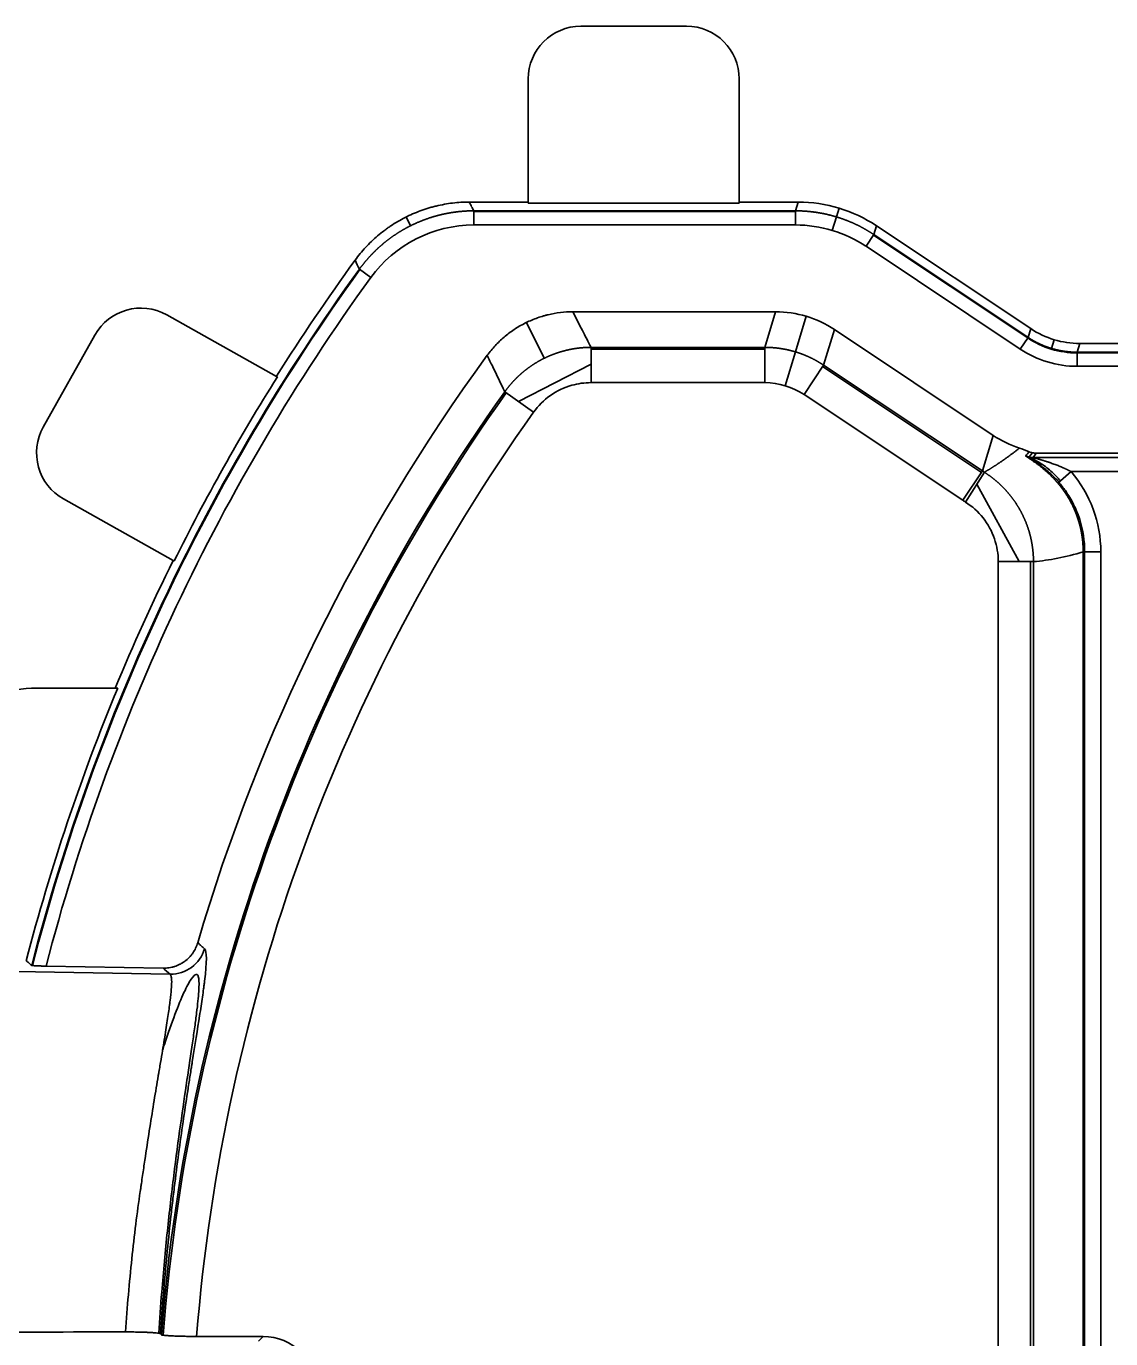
# Model space of a CAD drawing. Header units: millimetres. Extents: x 158 to 1533, y 732 to 1642.
# Drawn here: x 397.1 to 458.7, y 998.1 to 1072.7 of the extents above; entities that cross this region are included whole.
import ezdxf

# ---------------------------------------------------------------- set-up
doc = ezdxf.new("R2010")
doc.units = ezdxf.units.MM
doc.layers.add('1', color=7, linetype='Continuous', true_color=0xffffff)

msp = doc.modelspace()

# ---------------------------------------------------------------- linework, layer by layer
at = {"layer": '1', "color": 7, "linetype": 'Continuous', "lineweight": 35}
for p, q in [((434.595, 1072.695), (428.595, 1072.695)), ((425.595, 1069.695), (425.595, 1062.695)), ((437.595, 1062.695), (437.595, 1069.695)), ((425.595, 1062.695), (422.245, 1062.695)), ((422.499, 1061.394), (422.499, 1062.197)), ((422.499, 1062.197), (440.793, 1062.197)), ((425.595, 1062.632), (425.595, 1062.695)), ((437.595, 1062.632), (425.595, 1062.632)), ((437.595, 1062.695), (437.595, 1062.632)), ((440.944, 1062.695), (437.595, 1062.695)), ((440.793, 1062.197), (440.944, 1062.695)), ((440.793, 1061.394), (440.793, 1062.197)), ((443.271, 1062.35), (443.12, 1061.853)), ((418.663, 1061.851), (418.908, 1061.349)), ((440.793, 1062.157), (422.499, 1062.157)), ((442.887, 1061.084), (443.12, 1061.853)), ((440.793, 1061.394), (422.499, 1061.394)), ((444.802, 1060.181), (445.247, 1060.849)), ((453.998, 1054.967), (445.225, 1060.816)), ((445.398, 1061.346), (445.247, 1060.849)), ((445.247, 1060.849), (454.02, 1055)), ((454.171, 1055.497), (445.398, 1061.346)), ((453.575, 1054.332), (444.802, 1060.181)), ((416.646, 1058.407), (415.996, 1058.878)), ((411.28, 1052.785), (405.04, 1056.282)), ((428.133, 1056.456), (439.663, 1056.456)), ((439.051, 1054.434), (439.663, 1056.456)), ((440.795, 1054.175), (441.408, 1056.198)), ((425.494, 1055.848), (426.501, 1053.81)), ((443.003, 1055.445), (442.391, 1053.422)), ((443.003, 1055.445), (452.029, 1049.428)), ((454.02, 1055), (454.171, 1055.497)), ((400.957, 1055.132), (398.023, 1049.898)), ((453.575, 1054.332), (454.02, 1055)), ((455.5, 1054.87), (455.35, 1054.372)), ((429.168, 1052.426), (429.168, 1054.434)), ((429.168, 1054.434), (439.051, 1054.434)), ((429.168, 1054.334), (439.051, 1054.334)), ((439.051, 1052.426), (439.051, 1054.434)), ((440.795, 1054.175), (440.214, 1052.254)), ((456.954, 1054.655), (456.804, 1054.157)), ((456.804, 1053.354), (456.804, 1054.157)), ((456.804, 1054.157), (463.214, 1054.157)), ((456.804, 1054.117), (463.225, 1054.117)), ((466.257, 1054.655), (456.954, 1054.655)), ((425.041, 1051.355), (429.168, 1053.477)), ((441.277, 1051.752), (442.391, 1053.422)), ((442.335, 1053.339), (451.361, 1047.322)), ((442.391, 1053.422), (451.417, 1047.405)), ((463.254, 1053.354), (456.804, 1053.354)), ((425.9, 1050.742), (424.265, 1051.908)), ((439.051, 1052.426), (429.168, 1052.426)), ((450.303, 1045.735), (441.277, 1051.752)), ((451.417, 1047.405), (452.029, 1049.428)), ((454.086, 1048.198), (454.273, 1048.437)), ((454.313, 1048.172), (459.875, 1048.172)), ((454.474, 1048.416), (459.562, 1048.416)), ((450.303, 1045.735), (451.417, 1047.405)), ((450.455, 1045.636), (451.531, 1047.331)), ((455.701, 1046.717), (456.461, 1047.369)), ((460.124, 1047.369), (456.461, 1047.369)), ((451.106, 1046.662), (453.501, 1042.247)), ((399.173, 1045.814), (405.413, 1042.317)), ((457.152, 936.856), (457.152, 1042.802)), ((457.152, 1042.802), (458.153, 1042.802)), ((457.232, 936.856), (457.232, 1042.802)), ((458.153, 1042.802), (458.153, 936.856)), ((452.322, 1042.247), (454.324, 1042.247)), ((452.322, 937.411), (452.322, 1042.247)), ((454.163, 937.411), (454.163, 1042.247)), ((454.324, 1042.247), (454.324, 937.411)), ((402.114, 1035.054), (397.668, 1035.054)), ((402.257, 1035.054), (402.114, 1035.054)), ((365.228, 1019.481), (405.234, 1018.783)), ((404.842, 1019.128), (398.182, 1019.244)), ((406.742, 998.185), (410.529, 998.185)), ((410.263, 997.919), (410.529, 998.185))]:
    msp.add_line(p, q, dxfattribs=at)
for centre, radius, start, end in [((428.595, 1069.695), 3, 90, 180), ((434.595, 1069.695), 3, 0, 90), ((511.337, 989.829), 118.216, 143.95489, 147.82195), ((511.337, 989.829), 117.719, 144.08709, 165.50848), ((511.337, 989.829), 117.679, 144.08709, 165.50778), ((511.337, 989.829), 116.916, 144.08709, 165.42845), ((403.574, 1053.665), 3, 60.73122, 150.73122), ((511.337, 989.829), 108.959, 143.93074, 163.61334), ((511.337, 989.829), 118.153, 147.8204, 153.64205), ((511.337, 989.829), 106.936, 144.5129, 175.46466), ((511.337, 989.829), 106.836, 144.5129, 175.47532), ((511.337, 989.829), 104.929, 144.5129, 175.4324), ((400.64, 1048.431), 3, 150.73122, 240.73122), ((511.337, 989.829), 118.216, 153.6405, 157.50748), ((397.668, 1027.014), 8.04, 90, 124.99202), ((511.337, 989.829), 118.084, 157.48103, 165.42066)]:
    msp.add_arc(centre, radius, start, end, dxfattribs=at)
for centre, major_axis, ratio, start_param, end_param in [((440.937, 1054.643), (-2.333, -7.707), 0.998504, 2.848006, 3.435179), ((440.787, 1054.148), (-2.1, -6.936), 0.998504, 2.848006, 3.435179), ((439.658, 1050.418), (-1.75, -5.78), 0.998504, 2.848006, 3.435179), ((456.958, 1059.686), (1.458, 4.817), 0.998504, 2.848006, 3.435179), ((456.796, 1059.149), (1.458, 4.817), 0.998504, 2.845601, 3.437585), ((456.809, 1059.191), (1.692, 5.587), 0.998504, 2.848006, 3.435179), ((439.047, 1048.401), (-1.167, -3.853), 0.998504, 2.848006, 3.435179), ((455.374, 1054.455), (1.75, 5.78), 0.998504, 2.848006, 3.124475), ((454.313, 1049.176), (-0.839, 0.554), 0.998034, 1.70722, 2.153425), ((454.764, 1052.437), (1.752, 5.786), 0.99751, 2.848001, 2.870572), ((454.764, 1052.437), (2.333, 7.707), 0.998504, 2.848006, 2.870578), ((462.206, 1057.177), (13.068, 13.415), 0.50732, 3.667778, 3.882095), ((405.269, 1020.791), (1.328, 1.509), 0.99833, 3.846457, 5.149239), ((410.521, 995.166), (-2.138, -2.138), 0.997265, 2.357564, 3.925621)]:
    msp.add_ellipse(centre, major_axis=major_axis, ratio=ratio, start_param=start_param, end_param=end_param, dxfattribs=at)
for points, knots in [([(422.245, 1062.695), (421.927, 1062.695), (421.296, 1062.657), (420.675, 1062.546), (420.29, 1062.453), (420.213, 1062.433), (420.06, 1062.392), (419.831, 1062.326), (419.608, 1062.251), (419.166, 1062.087), (418.879, 1061.962), (418.32, 1061.677), (418.048, 1061.518), (417.718, 1061.297), (417.653, 1061.252), (417.524, 1061.16), (417.333, 1061.02), (417.149, 1060.872), (416.792, 1060.567), (416.566, 1060.35), (416.141, 1059.89), (415.94, 1059.647), (415.753, 1059.39)], [0, 0, 0, 0, 0.125, 0.25, 0.25, 0.28125, 0.28125, 0.3125, 0.375, 0.375, 0.5, 0.5, 0.625, 0.625, 0.65625, 0.65625, 0.6875, 0.75, 0.75, 0.875, 0.875, 1, 1, 1, 1]), ([(415.996, 1058.878), (416.005, 1058.89), (416.023, 1058.914), (416.05, 1058.951), (416.077, 1058.987), (416.104, 1059.024), (416.132, 1059.06), (416.16, 1059.096), (416.188, 1059.132), (416.216, 1059.168), (416.245, 1059.204), (416.274, 1059.24), (416.303, 1059.275), (416.333, 1059.311), (416.362, 1059.346), (416.392, 1059.381), (416.422, 1059.416), (416.452, 1059.451), (416.483, 1059.486), (416.514, 1059.52), (416.545, 1059.555), (416.576, 1059.589), (416.608, 1059.623), (416.639, 1059.657), (416.671, 1059.691), (416.703, 1059.725), (416.736, 1059.759), (416.768, 1059.792), (416.801, 1059.825), (416.834, 1059.859), (416.868, 1059.891), (416.901, 1059.924), (416.935, 1059.957), (416.969, 1059.989), (417.003, 1060.022), (417.037, 1060.054), (417.072, 1060.086), (417.107, 1060.117), (417.142, 1060.149), (417.177, 1060.18), (417.213, 1060.211), (417.248, 1060.242), (417.284, 1060.273), (417.32, 1060.304), (417.357, 1060.334), (417.393, 1060.365), (417.43, 1060.395), (417.467, 1060.424), (417.504, 1060.454), (417.541, 1060.484), (417.578, 1060.513), (417.616, 1060.542), (417.654, 1060.571), (417.692, 1060.599), (417.73, 1060.628), (417.769, 1060.656), (417.807, 1060.684), (417.846, 1060.712), (417.885, 1060.739), (417.924, 1060.766), (417.964, 1060.794), (418.003, 1060.82), (418.043, 1060.847), (418.083, 1060.873), (418.123, 1060.9), (418.163, 1060.926), (418.203, 1060.951), (418.244, 1060.977), (418.284, 1061.002), (418.325, 1061.027), (418.366, 1061.052), (418.407, 1061.076), (418.449, 1061.101), (418.49, 1061.125), (418.532, 1061.149), (418.573, 1061.172), (418.615, 1061.195), (418.657, 1061.218), (418.7, 1061.241), (418.742, 1061.264), (418.784, 1061.286), (418.827, 1061.308), (418.87, 1061.33), (418.912, 1061.352), (418.955, 1061.373), (418.999, 1061.394), (419.042, 1061.415), (419.085, 1061.435), (419.129, 1061.455), (419.172, 1061.475), (419.216, 1061.495), (419.26, 1061.515), (419.303, 1061.534), (419.348, 1061.553), (419.392, 1061.571), (419.436, 1061.59), (419.48, 1061.608), (419.525, 1061.626), (419.569, 1061.643), (419.614, 1061.661), (419.658, 1061.678), (419.703, 1061.695), (419.748, 1061.711), (419.793, 1061.727), (419.838, 1061.743), (419.883, 1061.759), (419.928, 1061.774), (419.973, 1061.79), (420.019, 1061.804), (420.064, 1061.819), (420.109, 1061.833), (420.155, 1061.847), (420.2, 1061.861), (420.246, 1061.875), (420.292, 1061.888), (420.337, 1061.901), (420.383, 1061.913), (420.429, 1061.926), (420.475, 1061.938), (420.521, 1061.95), (420.567, 1061.961), (420.613, 1061.972), (420.659, 1061.983), (420.705, 1061.994), (420.751, 1062.005), (420.797, 1062.015), (420.843, 1062.025), (420.889, 1062.034), (420.935, 1062.043), (420.981, 1062.052), (421.028, 1062.061), (421.074, 1062.07), (421.12, 1062.078), (421.166, 1062.086), (421.212, 1062.093), (421.259, 1062.101), (421.305, 1062.108), (421.351, 1062.115), (421.397, 1062.121), (421.443, 1062.128), (421.49, 1062.133), (421.536, 1062.139), (421.582, 1062.145), (421.628, 1062.15), (421.674, 1062.155), (421.72, 1062.159), (421.766, 1062.164), (421.812, 1062.168), (421.858, 1062.172), (421.904, 1062.175), (421.95, 1062.178), (421.996, 1062.181), (422.042, 1062.184), (422.088, 1062.187), (422.134, 1062.189), (422.18, 1062.191), (422.225, 1062.193), (422.271, 1062.194), (422.317, 1062.195), (422.362, 1062.196), (422.408, 1062.197), (422.453, 1062.197), (422.483, 1062.197), (422.499, 1062.197)], [0, 0, 0, 0, 0.005989, 0.011986, 0.017992, 0.024005, 0.030025, 0.036054, 0.042089, 0.048133, 0.054184, 0.060242, 0.066307, 0.07238, 0.078459, 0.084546, 0.090639, 0.096739, 0.102846, 0.10896, 0.11508, 0.121206, 0.127339, 0.133478, 0.139624, 0.145775, 0.151933, 0.158096, 0.164265, 0.17044, 0.17662, 0.182806, 0.188997, 0.195194, 0.201395, 0.207602, 0.213814, 0.220031, 0.226252, 0.232479, 0.23871, 0.244945, 0.251185, 0.257429, 0.263677, 0.26993, 0.276186, 0.282446, 0.288711, 0.294978, 0.30125, 0.307524, 0.313803, 0.320084, 0.326369, 0.332656, 0.338947, 0.34524, 0.351536, 0.357835, 0.364136, 0.370439, 0.376745, 0.383053, 0.389363, 0.395675, 0.401989, 0.408305, 0.414622, 0.420941, 0.427261, 0.433582, 0.439904, 0.446228, 0.452553, 0.458878, 0.465204, 0.471531, 0.477858, 0.484186, 0.490514, 0.496842, 0.50317, 0.509498, 0.515826, 0.522153, 0.52848, 0.534807, 0.541133, 0.547459, 0.553783, 0.560107, 0.566429, 0.57275, 0.579071, 0.585389, 0.591706, 0.598022, 0.604336, 0.610647, 0.616957, 0.623265, 0.629571, 0.635875, 0.642176, 0.648474, 0.65477, 0.661063, 0.667354, 0.673641, 0.679926, 0.686207, 0.692485, 0.69876, 0.705031, 0.711299, 0.717563, 0.723823, 0.730079, 0.736332, 0.74258, 0.748824, 0.755063, 0.761299, 0.767529, 0.773756, 0.779977, 0.786194, 0.792405, 0.798612, 0.804814, 0.81101, 0.817201, 0.823387, 0.829567, 0.835742, 0.84191, 0.848073, 0.854231, 0.860382, 0.866527, 0.872666, 0.878799, 0.884925, 0.891045, 0.897158, 0.903265, 0.909365, 0.915458, 0.921544, 0.927624, 0.933696, 0.939761, 0.945819, 0.951869, 0.957912, 0.963948, 0.969976, 0.975997, 0.982009, 0.988014, 0.994011, 1, 1, 1, 1]), ([(422.245, 1062.695), (422.29, 1062.607), (422.335, 1062.519), (422.396, 1062.399), (422.412, 1062.367), (422.428, 1062.335)], [0, 0, 0, 0, 0.733268, 0.733268, 1, 1, 1, 1]), ([(440.793, 1062.197), (440.808, 1062.197), (440.838, 1062.197), (440.882, 1062.197), (440.926, 1062.196), (440.97, 1062.195), (441.014, 1062.194), (441.058, 1062.193), (441.102, 1062.191), (441.146, 1062.189), (441.19, 1062.187), (441.234, 1062.185), (441.278, 1062.183), (441.322, 1062.18), (441.367, 1062.177), (441.411, 1062.173), (441.455, 1062.17), (441.498, 1062.166), (441.542, 1062.162), (441.586, 1062.158), (441.63, 1062.153), (441.674, 1062.149), (441.718, 1062.144), (441.762, 1062.139), (441.806, 1062.133), (441.849, 1062.127), (441.893, 1062.122), (441.937, 1062.115), (441.98, 1062.109), (442.024, 1062.102), (442.068, 1062.095), (442.111, 1062.088), (442.155, 1062.081), (442.198, 1062.073), (442.241, 1062.066), (442.285, 1062.057), (442.328, 1062.049), (442.371, 1062.041), (442.415, 1062.032), (442.458, 1062.023), (442.501, 1062.013), (442.544, 1062.004), (442.587, 1061.994), (442.63, 1061.984), (442.673, 1061.974), (442.716, 1061.964), (442.759, 1061.953), (442.801, 1061.942), (442.844, 1061.931), (442.887, 1061.919), (442.929, 1061.908), (442.972, 1061.896), (443.014, 1061.884), (443.057, 1061.872), (443.099, 1061.859), (443.141, 1061.846), (443.183, 1061.833), (443.225, 1061.82), (443.267, 1061.807), (443.309, 1061.793), (443.351, 1061.779), (443.393, 1061.765), (443.435, 1061.75), (443.476, 1061.736), (443.518, 1061.721), (443.559, 1061.706), (443.601, 1061.69), (443.642, 1061.675), (443.683, 1061.659), (443.724, 1061.643), (443.765, 1061.627), (443.806, 1061.61), (443.847, 1061.594), (443.888, 1061.577), (443.929, 1061.56), (443.969, 1061.542), (444.01, 1061.525), (444.05, 1061.507), (444.09, 1061.489), (444.13, 1061.471), (444.171, 1061.452), (444.211, 1061.434), (444.25, 1061.415), (444.29, 1061.396), (444.33, 1061.376), (444.369, 1061.357), (444.409, 1061.337), (444.448, 1061.317), (444.487, 1061.297), (444.527, 1061.277), (444.566, 1061.256), (444.604, 1061.235), (444.643, 1061.214), (444.682, 1061.193), (444.72, 1061.171), (444.759, 1061.15), (444.797, 1061.128), (444.835, 1061.106), (444.873, 1061.083), (444.911, 1061.061), (444.949, 1061.038), (444.987, 1061.015), (445.024, 1060.992), (445.062, 1060.969), (445.099, 1060.945), (445.136, 1060.921), (445.173, 1060.897), (445.21, 1060.873), (445.235, 1060.857), (445.247, 1060.849)], [0, 0, 0, 0, 0.009346, 0.018693, 0.028039, 0.037385, 0.046732, 0.056078, 0.065424, 0.07477, 0.084116, 0.093463, 0.102809, 0.112155, 0.121501, 0.130847, 0.140193, 0.149539, 0.158885, 0.168231, 0.177576, 0.186922, 0.196268, 0.205614, 0.21496, 0.224306, 0.233651, 0.242997, 0.252343, 0.261688, 0.271034, 0.28038, 0.289725, 0.299071, 0.308417, 0.317762, 0.327108, 0.336454, 0.345799, 0.355145, 0.36449, 0.373836, 0.383181, 0.392527, 0.401872, 0.411218, 0.420563, 0.429909, 0.439254, 0.4486, 0.457945, 0.467291, 0.476636, 0.485982, 0.495327, 0.504673, 0.514018, 0.523364, 0.532709, 0.542055, 0.5514, 0.560746, 0.570091, 0.579437, 0.588782, 0.598128, 0.607473, 0.616819, 0.626164, 0.63551, 0.644855, 0.654201, 0.663546, 0.672892, 0.682238, 0.691583, 0.700929, 0.710275, 0.71962, 0.728966, 0.738312, 0.747657, 0.757003, 0.766349, 0.775694, 0.78504, 0.794386, 0.803732, 0.813078, 0.822424, 0.831769, 0.841115, 0.850461, 0.859807, 0.869153, 0.878499, 0.887845, 0.897191, 0.906537, 0.915884, 0.92523, 0.934576, 0.943922, 0.953268, 0.962615, 0.971961, 0.981307, 0.990654, 1, 1, 1, 1]), ([(423.265, 1053.98), (423.406, 1054.173), (423.556, 1054.355), (423.875, 1054.7), (424.044, 1054.862), (424.312, 1055.091), (424.404, 1055.165), (424.593, 1055.307), (424.689, 1055.376), (424.986, 1055.575), (425.19, 1055.694), (425.609, 1055.907), (425.824, 1056.001), (426.156, 1056.124), (426.323, 1056.18), (426.494, 1056.23), (426.609, 1056.261), (426.667, 1056.276), (426.956, 1056.345), (427.422, 1056.428), (427.894, 1056.456), (428.133, 1056.456)], [0, 0, 0, 0, 0.125, 0.125, 0.25, 0.25, 0.3125, 0.3125, 0.375, 0.375, 0.5, 0.5, 0.625, 0.625, 0.6875, 0.71875, 0.71875, 0.75, 0.75, 0.875, 1, 1, 1, 1]), ([(428.133, 1056.456), (428.313, 1056.103), (428.493, 1055.749), (428.838, 1055.075), (429.003, 1054.754), (429.168, 1054.434)], [0, 0, 0, 0, 0.524496, 0.524496, 1, 1, 1, 1]), ([(454.02, 1055), (454.03, 1054.994), (454.049, 1054.981), (454.078, 1054.962), (454.107, 1054.943), (454.137, 1054.925), (454.166, 1054.906), (454.196, 1054.888), (454.226, 1054.87), (454.255, 1054.852), (454.285, 1054.835), (454.315, 1054.818), (454.346, 1054.8), (454.376, 1054.783), (454.406, 1054.767), (454.437, 1054.75), (454.468, 1054.734), (454.498, 1054.718), (454.529, 1054.702), (454.56, 1054.687), (454.591, 1054.671), (454.623, 1054.656), (454.654, 1054.641), (454.685, 1054.626), (454.717, 1054.612), (454.748, 1054.597), (454.78, 1054.583), (454.812, 1054.569), (454.844, 1054.556), (454.876, 1054.542), (454.908, 1054.529), (454.94, 1054.516), (454.972, 1054.503), (455.005, 1054.491), (455.037, 1054.478), (455.07, 1054.466), (455.102, 1054.454), (455.135, 1054.443), (455.168, 1054.431), (455.201, 1054.42), (455.234, 1054.409), (455.267, 1054.398), (455.3, 1054.388), (455.333, 1054.377), (455.366, 1054.367), (455.399, 1054.358), (455.433, 1054.348), (455.466, 1054.339), (455.5, 1054.329), (455.533, 1054.321), (455.567, 1054.312), (455.601, 1054.303), (455.634, 1054.295), (455.668, 1054.287), (455.702, 1054.28), (455.736, 1054.272), (455.77, 1054.265), (455.804, 1054.258), (455.838, 1054.251), (455.872, 1054.244), (455.906, 1054.238), (455.94, 1054.232), (455.974, 1054.226), (456.009, 1054.22), (456.043, 1054.215), (456.077, 1054.21), (456.112, 1054.205), (456.146, 1054.2), (456.18, 1054.196), (456.215, 1054.192), (456.249, 1054.188), (456.284, 1054.184), (456.318, 1054.181), (456.353, 1054.177), (456.388, 1054.174), (456.422, 1054.172), (456.457, 1054.169), (456.491, 1054.167), (456.526, 1054.165), (456.561, 1054.163), (456.595, 1054.161), (456.63, 1054.16), (456.665, 1054.159), (456.7, 1054.158), (456.734, 1054.158), (456.769, 1054.157), (456.792, 1054.157), (456.804, 1054.157)], [0, 0, 0, 0, 0.011766, 0.023532, 0.035298, 0.047063, 0.058829, 0.070595, 0.08236, 0.094125, 0.105891, 0.117656, 0.129421, 0.141186, 0.152951, 0.164716, 0.176481, 0.188246, 0.200011, 0.211776, 0.22354, 0.235305, 0.247069, 0.258834, 0.270598, 0.282363, 0.294127, 0.305892, 0.317656, 0.32942, 0.341185, 0.352949, 0.364713, 0.376477, 0.388241, 0.400005, 0.41177, 0.423534, 0.435298, 0.447062, 0.458826, 0.47059, 0.482354, 0.494118, 0.505882, 0.517646, 0.52941, 0.541174, 0.552938, 0.564702, 0.576466, 0.58823, 0.599995, 0.611759, 0.623523, 0.635287, 0.647051, 0.658815, 0.67058, 0.682344, 0.694108, 0.705873, 0.717637, 0.729402, 0.741166, 0.752931, 0.764695, 0.77646, 0.788224, 0.799989, 0.811754, 0.823519, 0.835284, 0.847049, 0.858814, 0.870579, 0.882344, 0.894109, 0.905875, 0.91764, 0.929405, 0.941171, 0.952937, 0.964702, 0.976468, 0.988234, 1, 1, 1, 1]), ([(424.265, 1051.908), (424.034, 1052.383), (423.805, 1052.859), (423.472, 1053.549), (423.369, 1053.765), (423.265, 1053.98)], [0, 0, 0, 0, 0.688092, 0.688092, 1, 1, 1, 1]), ([(424.265, 1051.908), (424.272, 1051.918), (424.287, 1051.938), (424.309, 1051.969), (424.332, 1052), (424.355, 1052.03), (424.378, 1052.06), (424.401, 1052.09), (424.424, 1052.121), (424.448, 1052.151), (424.472, 1052.18), (424.496, 1052.21), (424.52, 1052.24), (424.545, 1052.27), (424.569, 1052.299), (424.594, 1052.328), (424.619, 1052.357), (424.645, 1052.387), (424.67, 1052.415), (424.696, 1052.444), (424.722, 1052.473), (424.749, 1052.501), (424.775, 1052.53), (424.802, 1052.558), (424.829, 1052.586), (424.856, 1052.614), (424.883, 1052.642), (424.911, 1052.67), (424.938, 1052.697), (424.966, 1052.725), (424.994, 1052.752), (425.023, 1052.779), (425.051, 1052.806), (425.08, 1052.832), (425.109, 1052.859), (425.138, 1052.885), (425.167, 1052.912), (425.197, 1052.938), (425.227, 1052.964), (425.257, 1052.989), (425.287, 1053.015), (425.317, 1053.04), (425.347, 1053.065), (425.378, 1053.09), (425.409, 1053.115), (425.44, 1053.14), (425.471, 1053.164), (425.503, 1053.189), (425.534, 1053.213), (425.566, 1053.236), (425.598, 1053.26), (425.63, 1053.284), (425.662, 1053.307), (425.695, 1053.33), (425.727, 1053.353), (425.76, 1053.375), (425.793, 1053.398), (425.826, 1053.42), (425.859, 1053.442), (425.893, 1053.464), (425.926, 1053.485), (425.96, 1053.507), (425.994, 1053.528), (426.028, 1053.549), (426.062, 1053.57), (426.096, 1053.59), (426.131, 1053.61), (426.165, 1053.631), (426.2, 1053.65), (426.235, 1053.67), (426.27, 1053.689), (426.305, 1053.708), (426.34, 1053.727), (426.375, 1053.746), (426.411, 1053.764), (426.446, 1053.783), (426.482, 1053.801), (426.518, 1053.818), (426.554, 1053.836), (426.59, 1053.853), (426.626, 1053.87), (426.663, 1053.887), (426.699, 1053.903), (426.735, 1053.92), (426.772, 1053.936), (426.809, 1053.951), (426.845, 1053.967), (426.882, 1053.982), (426.919, 1053.997), (426.956, 1054.012), (426.994, 1054.027), (427.031, 1054.041), (427.068, 1054.055), (427.105, 1054.069), (427.143, 1054.082), (427.18, 1054.095), (427.218, 1054.108), (427.256, 1054.121), (427.293, 1054.134), (427.331, 1054.146), (427.369, 1054.158), (427.407, 1054.17), (427.445, 1054.181), (427.483, 1054.192), (427.521, 1054.203), (427.559, 1054.214), (427.597, 1054.225), (427.636, 1054.235), (427.674, 1054.245), (427.712, 1054.254), (427.75, 1054.264), (427.789, 1054.273), (427.827, 1054.282), (427.865, 1054.291), (427.904, 1054.299), (427.942, 1054.307), (427.981, 1054.315), (428.019, 1054.323), (428.058, 1054.33), (428.096, 1054.337), (428.135, 1054.344), (428.173, 1054.35), (428.212, 1054.357), (428.25, 1054.363), (428.289, 1054.369), (428.327, 1054.374), (428.366, 1054.38), (428.404, 1054.385), (428.443, 1054.389), (428.481, 1054.394), (428.52, 1054.398), (428.558, 1054.402), (428.596, 1054.406), (428.635, 1054.41), (428.673, 1054.413), (428.711, 1054.416), (428.75, 1054.419), (428.788, 1054.421), (428.826, 1054.424), (428.864, 1054.426), (428.903, 1054.428), (428.941, 1054.429), (428.979, 1054.431), (429.017, 1054.432), (429.055, 1054.433), (429.093, 1054.433), (429.13, 1054.434), (429.156, 1054.434), (429.168, 1054.434)], [0, 0, 0, 0, 0.006601, 0.013211, 0.019831, 0.026461, 0.0331, 0.039749, 0.046407, 0.053074, 0.05975, 0.066436, 0.07313, 0.079833, 0.086544, 0.093264, 0.099992, 0.106729, 0.113474, 0.120226, 0.126987, 0.133755, 0.140531, 0.147315, 0.154106, 0.160904, 0.167709, 0.174521, 0.18134, 0.188166, 0.194999, 0.201838, 0.208683, 0.215534, 0.222391, 0.229255, 0.236124, 0.242999, 0.249879, 0.256764, 0.263655, 0.270551, 0.277452, 0.284357, 0.291268, 0.298182, 0.305101, 0.312025, 0.318952, 0.325883, 0.332818, 0.339757, 0.346699, 0.353645, 0.360593, 0.367545, 0.3745, 0.381457, 0.388417, 0.395379, 0.402344, 0.409311, 0.416279, 0.42325, 0.430222, 0.437196, 0.444171, 0.451148, 0.458125, 0.465103, 0.472082, 0.479062, 0.486042, 0.493023, 0.500003, 0.506984, 0.513965, 0.520945, 0.527925, 0.534904, 0.541882, 0.548859, 0.555836, 0.562811, 0.569785, 0.576757, 0.583727, 0.590696, 0.597663, 0.604627, 0.61159, 0.61855, 0.625507, 0.632461, 0.639413, 0.646362, 0.653307, 0.660249, 0.667188, 0.674123, 0.681054, 0.687981, 0.694905, 0.701824, 0.708738, 0.715648, 0.722554, 0.729455, 0.73635, 0.743241, 0.750126, 0.757007, 0.763881, 0.77075, 0.777613, 0.784471, 0.791322, 0.798167, 0.805006, 0.811838, 0.818664, 0.825483, 0.832295, 0.8391, 0.845898, 0.852689, 0.859472, 0.866248, 0.873016, 0.879777, 0.886529, 0.893274, 0.90001, 0.906738, 0.913458, 0.920169, 0.926872, 0.933566, 0.940251, 0.946927, 0.953594, 0.960252, 0.966901, 0.97354, 0.98017, 0.986789, 0.9934, 1, 1, 1, 1]), ([(439.051, 1054.434), (439.063, 1054.434), (439.087, 1054.434), (439.124, 1054.433), (439.161, 1054.433), (439.198, 1054.432), (439.235, 1054.431), (439.272, 1054.43), (439.309, 1054.428), (439.345, 1054.426), (439.382, 1054.424), (439.419, 1054.422), (439.456, 1054.42), (439.493, 1054.417), (439.529, 1054.414), (439.566, 1054.411), (439.603, 1054.408), (439.64, 1054.405), (439.676, 1054.401), (439.713, 1054.397), (439.75, 1054.393), (439.786, 1054.388), (439.823, 1054.384), (439.859, 1054.379), (439.896, 1054.374), (439.933, 1054.369), (439.969, 1054.363), (440.005, 1054.357), (440.042, 1054.351), (440.078, 1054.345), (440.114, 1054.339), (440.151, 1054.332), (440.187, 1054.325), (440.223, 1054.318), (440.259, 1054.311), (440.295, 1054.303), (440.332, 1054.296), (440.368, 1054.288), (440.404, 1054.279), (440.439, 1054.271), (440.475, 1054.262), (440.511, 1054.254), (440.547, 1054.245), (440.583, 1054.235), (440.618, 1054.226), (440.654, 1054.216), (440.689, 1054.206), (440.725, 1054.196), (440.76, 1054.186), (440.795, 1054.175), (440.831, 1054.164), (440.866, 1054.153), (440.901, 1054.142), (440.936, 1054.131), (440.971, 1054.119), (441.006, 1054.107), (441.041, 1054.095), (441.076, 1054.083), (441.11, 1054.07), (441.145, 1054.057), (441.18, 1054.045), (441.214, 1054.031), (441.248, 1054.018), (441.283, 1054.004), (441.317, 1053.991), (441.351, 1053.977), (441.385, 1053.963), (441.419, 1053.948), (441.453, 1053.934), (441.487, 1053.919), (441.52, 1053.904), (441.554, 1053.888), (441.587, 1053.873), (441.621, 1053.857), (441.654, 1053.842), (441.687, 1053.825), (441.72, 1053.809), (441.753, 1053.793), (441.786, 1053.776), (441.819, 1053.759), (441.852, 1053.742), (441.884, 1053.725), (441.917, 1053.708), (441.949, 1053.69), (441.982, 1053.672), (442.014, 1053.654), (442.046, 1053.636), (442.078, 1053.617), (442.11, 1053.599), (442.141, 1053.58), (442.173, 1053.561), (442.204, 1053.542), (442.236, 1053.522), (442.267, 1053.503), (442.298, 1053.483), (442.329, 1053.463), (442.36, 1053.443), (442.381, 1053.429), (442.391, 1053.422)], [0, 0, 0, 0, 0.010417, 0.020834, 0.031251, 0.041668, 0.052085, 0.062502, 0.072919, 0.083336, 0.093753, 0.104169, 0.114586, 0.125003, 0.13542, 0.145837, 0.156253, 0.16667, 0.177087, 0.187504, 0.19792, 0.208337, 0.218754, 0.22917, 0.239587, 0.250003, 0.26042, 0.270837, 0.281253, 0.29167, 0.302086, 0.312503, 0.32292, 0.333336, 0.343753, 0.354169, 0.364586, 0.375002, 0.385419, 0.395835, 0.406252, 0.416668, 0.427085, 0.437501, 0.447918, 0.458334, 0.468751, 0.479167, 0.489584, 0.5, 0.510416, 0.520833, 0.531249, 0.541666, 0.552082, 0.562499, 0.572915, 0.583332, 0.593748, 0.604165, 0.614581, 0.624998, 0.635414, 0.645831, 0.656247, 0.666664, 0.67708, 0.687497, 0.697914, 0.70833, 0.718747, 0.729163, 0.73958, 0.749997, 0.760413, 0.77083, 0.781246, 0.791663, 0.80208, 0.812496, 0.822913, 0.83333, 0.843747, 0.854163, 0.86458, 0.874997, 0.885414, 0.895831, 0.906247, 0.916664, 0.927081, 0.937498, 0.947915, 0.958332, 0.968749, 0.979166, 0.989583, 1, 1, 1, 1]), ([(429.168, 1052.426), (428.799, 1052.426), (428.427, 1052.375), (427.639, 1052.151), (427.222, 1051.952), (426.488, 1051.434), (426.16, 1051.108), (425.9, 1050.742)], [0, 0, 0, 0, 0.29016, 0.29016, 0.645085, 0.645085, 1, 1, 1, 1]), ([(451.531, 1047.331), (451.543, 1047.338), (451.568, 1047.352), (451.605, 1047.374), (451.643, 1047.396), (451.681, 1047.418), (451.719, 1047.441), (451.757, 1047.464), (451.796, 1047.488), (451.835, 1047.511), (451.874, 1047.536), (451.914, 1047.56), (451.954, 1047.585), (451.994, 1047.61), (452.034, 1047.636), (452.075, 1047.662), (452.116, 1047.689), (452.157, 1047.715), (452.199, 1047.742), (452.241, 1047.77), (452.283, 1047.798), (452.325, 1047.826), (452.368, 1047.855), (452.411, 1047.884), (452.454, 1047.914), (452.498, 1047.943), (452.541, 1047.974), (452.585, 1048.004), (452.63, 1048.035), (452.674, 1048.067), (452.719, 1048.099), (452.765, 1048.131), (452.81, 1048.164), (452.856, 1048.197), (452.902, 1048.23), (452.948, 1048.264), (452.995, 1048.299), (453.042, 1048.334), (453.089, 1048.369), (453.136, 1048.405), (453.184, 1048.441), (453.232, 1048.477), (453.28, 1048.514), (453.329, 1048.551), (453.378, 1048.589), (453.427, 1048.628), (453.476, 1048.666), (453.509, 1048.692), (453.526, 1048.706)], [0, 0, 0, 0, 0.01857, 0.037282, 0.056134, 0.075127, 0.094261, 0.113535, 0.132951, 0.152507, 0.172204, 0.192042, 0.21202, 0.23214, 0.2524, 0.272802, 0.293344, 0.314027, 0.33485, 0.355815, 0.37692, 0.398166, 0.419553, 0.441081, 0.46275, 0.484559, 0.50651, 0.528601, 0.550833, 0.573206, 0.59572, 0.618374, 0.641169, 0.664106, 0.687183, 0.710401, 0.733759, 0.757259, 0.780899, 0.80468, 0.828602, 0.852665, 0.876869, 0.901213, 0.925699, 0.950325, 0.975092, 1, 1, 1, 1]), ([(455.701, 1046.717), (455.691, 1046.729), (455.67, 1046.753), (455.638, 1046.789), (455.606, 1046.825), (455.573, 1046.862), (455.541, 1046.897), (455.508, 1046.933), (455.474, 1046.969), (455.441, 1047.005), (455.407, 1047.04), (455.372, 1047.075), (455.338, 1047.11), (455.303, 1047.145), (455.267, 1047.18), (455.232, 1047.215), (455.196, 1047.249), (455.134, 1047.307), (455.048, 1047.387), (454.937, 1047.485), (454.826, 1047.578), (454.716, 1047.667), (454.595, 1047.761), (454.466, 1047.857), (454.335, 1047.95), (454.217, 1048.03), (454.143, 1048.079), (454.104, 1048.105), (454.095, 1048.111), (454.087, 1048.116), (454.078, 1048.122), (454.069, 1048.128), (454.061, 1048.133), (454.053, 1048.138), (454.045, 1048.144), (454.037, 1048.149), (454.03, 1048.154), (454.022, 1048.159), (454.015, 1048.163), (454.008, 1048.168), (454.001, 1048.173), (453.994, 1048.177), (453.988, 1048.181), (453.982, 1048.186), (453.976, 1048.19), (453.97, 1048.194), (453.964, 1048.198), (453.958, 1048.201), (453.953, 1048.205), (453.948, 1048.209), (453.943, 1048.212), (453.938, 1048.216), (453.933, 1048.219), (453.929, 1048.222), (453.925, 1048.225), (453.921, 1048.228), (453.917, 1048.231), (453.913, 1048.234), (453.91, 1048.236), (453.906, 1048.239), (453.903, 1048.242), (453.9, 1048.244), (453.897, 1048.246), (453.895, 1048.248), (453.893, 1048.251), (453.89, 1048.253), (453.888, 1048.254), (453.887, 1048.256), (453.885, 1048.258), (453.884, 1048.26), (453.882, 1048.261), (453.881, 1048.263), (453.88, 1048.264), (453.88, 1048.265), (453.879, 1048.266), (453.879, 1048.268), (453.879, 1048.269), (453.879, 1048.269), (453.879, 1048.27), (453.88, 1048.271), (453.88, 1048.271)], [0, 0, 0, 0, 0.015056, 0.030159, 0.045315, 0.06053, 0.075808, 0.091154, 0.106574, 0.122073, 0.137655, 0.153326, 0.16909, 0.184951, 0.200916, 0.216987, 0.233169, 0.249467, 0.29955, 0.349413, 0.399183, 0.448987, 0.498956, 0.566328, 0.630121, 0.690771, 0.748771, 0.754274, 0.759735, 0.765155, 0.770535, 0.775875, 0.781176, 0.786439, 0.791664, 0.796851, 0.802002, 0.807118, 0.812198, 0.817243, 0.822255, 0.827234, 0.83218, 0.837095, 0.841979, 0.846832, 0.851657, 0.856452, 0.86122, 0.865961, 0.870676, 0.875365, 0.880029, 0.88467, 0.889289, 0.893885, 0.89846, 0.903014, 0.90755, 0.912067, 0.916566, 0.921049, 0.925516, 0.929969, 0.934408, 0.938834, 0.943248, 0.947651, 0.952044, 0.956428, 0.960805, 0.965174, 0.969538, 0.973896, 0.978251, 0.982603, 0.986952, 0.991301, 0.99565, 1, 1, 1, 1]), ([(455.849, 1046.844), (455.817, 1046.885), (455.781, 1046.928), (455.661, 1047.066), (455.566, 1047.165), (455.369, 1047.352), (455.265, 1047.443), (455.052, 1047.613), (454.945, 1047.691), (454.73, 1047.837), (454.621, 1047.905), (454.412, 1048.024), (454.31, 1048.077), (454.182, 1048.137), (454.144, 1048.153), (454.089, 1048.173), (454.073, 1048.176), (454.079, 1048.163), (454.099, 1048.148), (454.159, 1048.107), (454.198, 1048.081), (454.327, 1047.997), (454.427, 1047.93), (454.631, 1047.787), (454.738, 1047.708), (454.948, 1047.545), (455.052, 1047.459), (455.261, 1047.279), (455.361, 1047.187), (455.552, 1047.005), (455.644, 1046.913), (455.743, 1046.814), (455.76, 1046.797), (455.776, 1046.781)], [0, 0, 0, 0, 0.036054, 0.036054, 0.114999, 0.114999, 0.193944, 0.193944, 0.272888, 0.272888, 0.351833, 0.351833, 0.430778, 0.430778, 0.47025, 0.47025, 0.509723, 0.509723, 0.549195, 0.549195, 0.588668, 0.588668, 0.667613, 0.667613, 0.746557, 0.746557, 0.825502, 0.825502, 0.904447, 0.904447, 0.983392, 0.983392, 1, 1, 1, 1]), ([(454.075, 1048.499), (454.107, 1048.485), (454.139, 1048.473), (454.204, 1048.453), (454.237, 1048.444), (454.304, 1048.43), (454.338, 1048.425), (454.406, 1048.418), (454.44, 1048.416), (454.474, 1048.416)], [0, 0, 0, 0, 0.25, 0.25, 0.5, 0.5, 0.75, 0.75, 1, 1, 1, 1]), ([(454.313, 1048.172), (454.313, 1048.172), (454.313, 1048.171), (454.313, 1048.17), (454.315, 1048.169), (454.317, 1048.168), (454.32, 1048.166), (454.325, 1048.164), (454.33, 1048.162), (454.337, 1048.16), (454.344, 1048.157), (454.352, 1048.155), (454.361, 1048.152), (454.372, 1048.149), (454.383, 1048.145), (454.395, 1048.141), (454.408, 1048.138), (454.422, 1048.133), (454.437, 1048.129), (454.453, 1048.124), (454.47, 1048.119), (454.488, 1048.114), (454.507, 1048.109), (454.535, 1048.101), (454.574, 1048.09), (454.625, 1048.076), (454.682, 1048.059), (454.735, 1048.044), (454.783, 1048.03), (454.823, 1048.017), (454.864, 1048.005), (454.908, 1047.991), (454.953, 1047.977), (454.999, 1047.962), (455.048, 1047.947), (455.098, 1047.931), (455.15, 1047.914), (455.203, 1047.896), (455.258, 1047.877), (455.334, 1047.851), (455.432, 1047.817), (455.548, 1047.774), (455.664, 1047.73), (455.778, 1047.684), (455.866, 1047.647), (455.928, 1047.62), (455.964, 1047.605), (456, 1047.589), (456.035, 1047.574), (456.069, 1047.558), (456.103, 1047.543), (456.136, 1047.528), (456.168, 1047.513), (456.2, 1047.498), (456.232, 1047.483), (456.262, 1047.468), (456.292, 1047.454), (456.322, 1047.439), (456.351, 1047.425), (456.379, 1047.411), (456.407, 1047.397), (456.434, 1047.383), (456.452, 1047.374), (456.461, 1047.369)], [0, 0, 0, 0, 0.005016, 0.010061, 0.015163, 0.02035, 0.025649, 0.031086, 0.036684, 0.042463, 0.048445, 0.054645, 0.06108, 0.067765, 0.074711, 0.081929, 0.08943, 0.097223, 0.105315, 0.113714, 0.122426, 0.131457, 0.140811, 0.150494, 0.172089, 0.195956, 0.222117, 0.250588, 0.267781, 0.28563, 0.304136, 0.3233, 0.343123, 0.363608, 0.384754, 0.406563, 0.429036, 0.452173, 0.475976, 0.500445, 0.551132, 0.60145, 0.6514, 0.700982, 0.750197, 0.766128, 0.781817, 0.797264, 0.812469, 0.827432, 0.842154, 0.856634, 0.870872, 0.884869, 0.898624, 0.912139, 0.925412, 0.938445, 0.951237, 0.963788, 0.976099, 0.988169, 1, 1, 1, 1]), ([(451.531, 1047.331), (451.545, 1047.322), (451.572, 1047.304), (451.613, 1047.278), (451.654, 1047.25), (451.694, 1047.223), (451.735, 1047.195), (451.775, 1047.167), (451.815, 1047.138), (451.855, 1047.11), (451.894, 1047.08), (451.934, 1047.051), (451.973, 1047.021), (452.011, 1046.991), (452.05, 1046.961), (452.088, 1046.93), (452.126, 1046.899), (452.164, 1046.867), (452.202, 1046.836), (452.239, 1046.804), (452.276, 1046.771), (452.313, 1046.739), (452.349, 1046.706), (452.386, 1046.673), (452.421, 1046.639), (452.457, 1046.606), (452.492, 1046.572), (452.527, 1046.537), (452.562, 1046.503), (452.597, 1046.468), (452.631, 1046.433), (452.665, 1046.397), (452.698, 1046.362), (452.732, 1046.326), (452.764, 1046.29), (452.797, 1046.254), (452.829, 1046.217), (452.861, 1046.18), (452.893, 1046.143), (452.924, 1046.106), (452.955, 1046.069), (452.986, 1046.031), (453.016, 1045.993), (453.046, 1045.955), (453.076, 1045.917), (453.105, 1045.878), (453.134, 1045.839), (453.163, 1045.801), (453.191, 1045.761), (453.219, 1045.722), (453.247, 1045.683), (453.274, 1045.643), (453.301, 1045.603), (453.328, 1045.564), (453.354, 1045.524), (453.38, 1045.483), (453.405, 1045.443), (453.43, 1045.402), (453.455, 1045.362), (453.479, 1045.321), (453.504, 1045.28), (453.527, 1045.239), (453.551, 1045.198), (453.574, 1045.157), (453.596, 1045.115), (453.618, 1045.074), (453.64, 1045.032), (453.662, 1044.991), (453.683, 1044.949), (453.704, 1044.907), (453.724, 1044.865), (453.744, 1044.823), (453.764, 1044.781), (453.783, 1044.739), (453.802, 1044.697), (453.821, 1044.655), (453.839, 1044.613), (453.857, 1044.57), (453.875, 1044.528), (453.892, 1044.486), (453.909, 1044.443), (453.925, 1044.401), (453.941, 1044.358), (453.957, 1044.316), (453.972, 1044.273), (453.987, 1044.231), (454.002, 1044.188), (454.016, 1044.145), (454.03, 1044.103), (454.044, 1044.06), (454.057, 1044.018), (454.07, 1043.975), (454.083, 1043.933), (454.095, 1043.89), (454.107, 1043.848), (454.118, 1043.805), (454.13, 1043.763), (454.14, 1043.721), (454.151, 1043.678), (454.161, 1043.636), (454.171, 1043.594), (454.181, 1043.552), (454.19, 1043.509), (454.199, 1043.467), (454.207, 1043.425), (454.215, 1043.383), (454.223, 1043.342), (454.231, 1043.3), (454.238, 1043.258), (454.245, 1043.216), (454.252, 1043.175), (454.258, 1043.133), (454.264, 1043.092), (454.27, 1043.051), (454.275, 1043.009), (454.28, 1042.968), (454.285, 1042.927), (454.29, 1042.886), (454.294, 1042.845), (454.298, 1042.805), (454.302, 1042.764), (454.305, 1042.724), (454.308, 1042.683), (454.311, 1042.643), (454.313, 1042.603), (454.316, 1042.563), (454.318, 1042.523), (454.319, 1042.483), (454.321, 1042.443), (454.322, 1042.404), (454.323, 1042.365), (454.323, 1042.325), (454.324, 1042.286), (454.324, 1042.26), (454.324, 1042.247)], [0, 0, 0, 0, 0.008092, 0.016189, 0.024289, 0.032393, 0.0405, 0.04861, 0.056723, 0.064837, 0.072954, 0.081073, 0.089193, 0.097314, 0.105436, 0.113558, 0.12168, 0.129803, 0.137925, 0.146046, 0.154166, 0.162285, 0.170403, 0.178518, 0.186631, 0.194742, 0.20285, 0.210955, 0.219056, 0.227153, 0.235247, 0.243336, 0.251421, 0.2595, 0.267575, 0.275644, 0.283707, 0.291764, 0.299815, 0.307859, 0.315896, 0.323925, 0.331948, 0.339962, 0.347968, 0.355966, 0.363956, 0.371936, 0.379907, 0.387869, 0.39582, 0.403762, 0.411694, 0.419615, 0.427525, 0.435424, 0.443311, 0.451187, 0.459051, 0.466903, 0.474743, 0.48257, 0.490384, 0.498185, 0.505973, 0.513747, 0.521507, 0.529253, 0.536984, 0.544702, 0.552404, 0.560091, 0.567764, 0.57542, 0.583061, 0.590687, 0.598296, 0.605889, 0.613465, 0.621025, 0.628567, 0.636093, 0.643602, 0.651092, 0.658566, 0.666021, 0.673458, 0.680878, 0.688278, 0.695661, 0.703024, 0.710369, 0.717694, 0.725, 0.732287, 0.739555, 0.746802, 0.75403, 0.761238, 0.768426, 0.775593, 0.78274, 0.789867, 0.796973, 0.804058, 0.811122, 0.818165, 0.825187, 0.832187, 0.839166, 0.846124, 0.85306, 0.859974, 0.866867, 0.873737, 0.880586, 0.887412, 0.894217, 0.900998, 0.907758, 0.914495, 0.92121, 0.927901, 0.934571, 0.941217, 0.947841, 0.954441, 0.961019, 0.967574, 0.974105, 0.980614, 0.987099, 0.993561, 1, 1, 1, 1]), ([(457.152, 1042.803), (457.152, 1042.815), (457.152, 1042.841), (457.151, 1042.88), (457.151, 1042.919), (457.15, 1042.957), (457.149, 1042.996), (457.147, 1043.035), (457.146, 1043.074), (457.144, 1043.113), (457.142, 1043.152), (457.139, 1043.191), (457.137, 1043.23), (457.134, 1043.269), (457.131, 1043.308), (457.127, 1043.347), (457.124, 1043.386), (457.12, 1043.425), (457.115, 1043.464), (457.111, 1043.504), (457.106, 1043.543), (457.101, 1043.582), (457.096, 1043.621), (457.09, 1043.66), (457.085, 1043.699), (457.079, 1043.738), (457.072, 1043.778), (457.066, 1043.817), (457.059, 1043.856), (457.052, 1043.895), (457.044, 1043.934), (457.037, 1043.973), (457.029, 1044.012), (457.021, 1044.051), (457.012, 1044.09), (457.004, 1044.129), (456.995, 1044.168), (456.986, 1044.207), (456.976, 1044.246), (456.966, 1044.285), (456.956, 1044.324), (456.946, 1044.362), (456.935, 1044.401), (456.925, 1044.44), (456.914, 1044.478), (456.902, 1044.517), (456.891, 1044.555), (456.879, 1044.594), (456.867, 1044.632), (456.854, 1044.67), (456.842, 1044.708), (456.829, 1044.746), (456.816, 1044.784), (456.802, 1044.822), (456.789, 1044.86), (456.775, 1044.898), (456.761, 1044.936), (456.746, 1044.973), (456.731, 1045.011), (456.716, 1045.048), (456.701, 1045.086), (456.686, 1045.123), (456.67, 1045.16), (456.654, 1045.197), (456.638, 1045.234), (456.621, 1045.271), (456.605, 1045.307), (456.588, 1045.344), (456.571, 1045.381), (456.553, 1045.417), (456.536, 1045.453), (456.518, 1045.489), (456.5, 1045.525), (456.481, 1045.561), (456.463, 1045.597), (456.444, 1045.632), (456.425, 1045.668), (456.405, 1045.703), (456.386, 1045.738), (456.366, 1045.773), (456.346, 1045.808), (456.326, 1045.843), (456.305, 1045.877), (456.285, 1045.912), (456.264, 1045.946), (456.243, 1045.98), (456.221, 1046.014), (456.2, 1046.048), (456.178, 1046.081), (456.156, 1046.115), (456.134, 1046.148), (456.112, 1046.181), (456.089, 1046.214), (456.066, 1046.247), (456.043, 1046.279), (456.02, 1046.312), (455.997, 1046.344), (455.973, 1046.376), (455.949, 1046.408), (455.925, 1046.44), (455.901, 1046.471), (455.877, 1046.503), (455.852, 1046.534), (455.827, 1046.565), (455.803, 1046.596), (455.778, 1046.626), (455.752, 1046.656), (455.727, 1046.687), (455.71, 1046.707), (455.701, 1046.717)], [0, 0, 0, 0, 0.009058, 0.018129, 0.027212, 0.036306, 0.045412, 0.05453, 0.063659, 0.072799, 0.081951, 0.091113, 0.100285, 0.109469, 0.118662, 0.127866, 0.137079, 0.146302, 0.155535, 0.164777, 0.174029, 0.183289, 0.192558, 0.201836, 0.211122, 0.220417, 0.229719, 0.23903, 0.248348, 0.257673, 0.267006, 0.276346, 0.285692, 0.295045, 0.304405, 0.313771, 0.323143, 0.332521, 0.341904, 0.351293, 0.360687, 0.370086, 0.37949, 0.388898, 0.398311, 0.407728, 0.417149, 0.426574, 0.436002, 0.445433, 0.454868, 0.464305, 0.473745, 0.483188, 0.492633, 0.50208, 0.511528, 0.520978, 0.53043, 0.539883, 0.549337, 0.558791, 0.568246, 0.577701, 0.587156, 0.596612, 0.606066, 0.615521, 0.624974, 0.634426, 0.643877, 0.653327, 0.662775, 0.672221, 0.681665, 0.691107, 0.700546, 0.709983, 0.719416, 0.728846, 0.738273, 0.747697, 0.757116, 0.766532, 0.775943, 0.785349, 0.794752, 0.804149, 0.813541, 0.822928, 0.832309, 0.841685, 0.851054, 0.860418, 0.869775, 0.879126, 0.88847, 0.897807, 0.907137, 0.916459, 0.925775, 0.935082, 0.944381, 0.953672, 0.962955, 0.97223, 0.981495, 0.990752, 1, 1, 1, 1]), ([(457.232, 1042.803), (457.234, 1043.431), (457.141, 1044.043), (456.859, 1044.933), (456.743, 1045.221), (456.471, 1045.769), (456.315, 1046.032), (456.021, 1046.45), (455.894, 1046.612), (455.76, 1046.767)], [0, 0, 0, 0, 0.432038, 0.432038, 0.645282, 0.645282, 0.858526, 0.858526, 1, 1, 1, 1]), ([(452.322, 1042.247), (452.322, 1042.686), (452.247, 1043.13), (451.959, 1043.971), (451.738, 1044.378), (451.18, 1045.085), (450.836, 1045.395), (450.455, 1045.636)], [0, 0, 0, 0, 0.327387, 0.327387, 0.663724, 0.663724, 1, 1, 1, 1]), ([(404.842, 1019.128), (404.952, 1019.126), (405.061, 1019.133), (405.223, 1019.156), (405.303, 1019.171), (405.383, 1019.192), (405.436, 1019.206), (405.462, 1019.214), (405.592, 1019.255), (405.693, 1019.297), (405.838, 1019.37), (405.909, 1019.41), (405.978, 1019.455), (406.023, 1019.485), (406.046, 1019.501), (406.156, 1019.582), (406.238, 1019.654), (406.352, 1019.77), (406.406, 1019.83), (406.457, 1019.894), (406.49, 1019.938), (406.507, 1019.96), (406.585, 1020.072), (406.695, 1020.26), (406.774, 1020.463), (406.805, 1020.568)], [0, 0, 0, 0, 0.125, 0.125, 0.1875, 0.21875, 0.21875, 0.25, 0.25, 0.375, 0.375, 0.4375, 0.46875, 0.46875, 0.5, 0.5, 0.625, 0.625, 0.6875, 0.71875, 0.71875, 0.75, 0.75, 0.875, 1, 1, 1, 1]), ([(406.805, 1020.568), (406.877, 1020.506), (406.949, 1020.443), (407.08, 1020.33), (407.138, 1020.279), (407.196, 1020.229)], [0, 0, 0, 0, 0.553772, 0.553772, 1, 1, 1, 1]), ([(404.689, 998.336), (404.786, 999.848), (404.969, 1002.075), (405.225, 1004.541), (405.362, 1005.734), (405.422, 1006.236), (405.462, 1006.569), (405.482, 1006.734), (405.666, 1008.209), (405.922, 1010.062), (406.215, 1012.005), (406.357, 1012.92), (406.426, 1013.363), (406.456, 1013.55), (406.475, 1013.673), (406.485, 1013.735), (406.649, 1014.774), (406.861, 1016.086), (407.05, 1017.335), (407.128, 1017.888), (407.162, 1018.146), (407.176, 1018.253), (407.185, 1018.324), (407.189, 1018.359), (407.329, 1019.492), (407.338, 1020.105), (407.196, 1020.229)], [0, 0, 0, 0, 0.125, 0.1875, 0.21875, 0.234375, 0.234375, 0.25, 0.25, 0.375, 0.4375, 0.46875, 0.484375, 0.492187, 0.492187, 0.5, 0.5, 0.625, 0.6875, 0.71875, 0.734375, 0.742187, 0.742187, 0.75, 0.75, 1, 1, 1, 1]), ([(397.055, 1019.553), (397.088, 1019.525), (397.162, 1019.461), (397.265, 1019.372), (397.335, 1019.312), (397.364, 1019.287)], [0, 0, 0, 0, 0.321835, 0.7156, 1, 1, 1, 1]), ([(398.182, 1019.244), (398.13, 1019.245), (398.079, 1019.246), (398.015, 1019.247), (398.003, 1019.248), (397.977, 1019.248), (397.965, 1019.249), (397.928, 1019.25), (397.879, 1019.251), (397.821, 1019.253), (397.786, 1019.255), (397.764, 1019.255), (397.752, 1019.256), (397.698, 1019.258), (397.657, 1019.26), (397.6, 1019.263), (397.582, 1019.264), (397.556, 1019.265), (397.548, 1019.266), (397.531, 1019.267), (397.523, 1019.268), (397.485, 1019.27), (397.459, 1019.272), (397.426, 1019.275), (397.417, 1019.276), (397.399, 1019.279), (397.392, 1019.28), (397.374, 1019.283), (397.366, 1019.285), (397.364, 1019.287)], [0, 0, 0, 0, 0.125, 0.125, 0.15625, 0.15625, 0.1875, 0.1875, 0.25, 0.3125, 0.34375, 0.34375, 0.375, 0.375, 0.5, 0.5, 0.5625, 0.5625, 0.59375, 0.59375, 0.625, 0.625, 0.75, 0.75, 0.8125, 0.8125, 0.875, 0.875, 1, 1, 1, 1]), ([(402.689, 998.439), (402.742, 999.155), (402.855, 1000.566), (403.053, 1002.613), (403.279, 1004.578), (403.447, 1005.826), (403.539, 1006.452), (403.541, 1006.471), (403.547, 1006.509), (403.555, 1006.566), (403.575, 1006.698), (403.613, 1006.961), (403.69, 1007.482), (403.755, 1007.919), (403.884, 1008.779), (404.053, 1009.889), (404.298, 1011.436), (404.455, 1012.382), (404.532, 1012.832), (404.532, 1012.833), (404.532, 1012.833), (404.532, 1012.834), (404.533, 1012.836), (404.533, 1012.839), (404.534, 1012.846), (404.537, 1012.86), (404.542, 1012.888), (404.551, 1012.944), (404.57, 1013.056), (404.608, 1013.275), (404.639, 1013.458), (404.699, 1013.817), (404.738, 1014.046), (404.848, 1014.709), (404.914, 1015.113), (405.032, 1015.853), (405.083, 1016.187), (405.171, 1016.79), (405.208, 1017.058), (405.266, 1017.531), (405.288, 1017.736), (405.317, 1018.089), (405.324, 1018.236), (405.324, 1018.478), (405.316, 1018.572), (405.286, 1018.712), (405.264, 1018.758), (405.234, 1018.783)], [0, 0, 0, 0, 0.0625, 0.125, 0.1875, 0.25, 0.25, 0.251953, 0.251953, 0.253906, 0.257813, 0.265625, 0.28125, 0.3125, 0.3125, 0.375, 0.4375, 0.5, 0.5, 0.500031, 0.500031, 0.500061, 0.500122, 0.500244, 0.500488, 0.500977, 0.501953, 0.503906, 0.507813, 0.515625, 0.53125, 0.53125, 0.5625, 0.5625, 0.625, 0.625, 0.6875, 0.6875, 0.75, 0.75, 0.8125, 0.8125, 0.875, 0.875, 0.9375, 0.9375, 1, 1, 1, 1]), ([(404.587, 998.366), (404.637, 999.156), (404.694, 999.936), (404.852, 1001.889), (404.961, 1003.055), (405.193, 1005.272), (405.316, 1006.332), (405.569, 1008.353), (405.698, 1009.315), (405.954, 1011.139), (406.077, 1011.981), (406.307, 1013.531), (406.413, 1014.238), (406.553, 1015.197), (406.596, 1015.499), (406.675, 1016.069), (406.71, 1016.335), (406.802, 1017.068), (406.844, 1017.475), (406.885, 1018.129), (406.885, 1018.377), (406.848, 1018.623), (406.83, 1018.684), (406.782, 1018.762), (406.752, 1018.78), (406.646, 1018.77), (406.552, 1018.681), (406.378, 1018.421), (406.314, 1018.314), (406.176, 1018.056), (406.102, 1017.906), (405.868, 1017.399), (405.695, 1016.984), (405.322, 1016.003), (405.122, 1015.436), (404.878, 1014.688), (404.843, 1014.581), (404.809, 1014.473)], [0, 0, 0, 0, 0.047026, 0.047026, 0.119428, 0.119428, 0.19183, 0.19183, 0.264232, 0.264232, 0.336634, 0.336634, 0.409036, 0.409036, 0.445237, 0.445237, 0.481438, 0.481438, 0.55384, 0.55384, 0.626242, 0.626242, 0.662443, 0.662443, 0.698644, 0.698644, 0.771046, 0.771046, 0.807247, 0.807247, 0.843448, 0.843448, 0.91585, 0.91585, 0.988252, 0.988252, 1, 1, 1, 1]), ([(359.674, 998.398), (360.741, 998.399), (368.795, 998.407), (383.159, 998.42), (396.4, 998.433), (402.689, 998.439)], [0, 0, 0, 0, 0.074053, 0.559255, 1, 1, 1, 1]), ([(404.689, 998.336), (404.683, 998.343), (404.665, 998.349), (404.629, 998.358), (404.622, 998.359), (404.604, 998.363), (404.595, 998.364), (404.565, 998.369), (404.542, 998.372), (404.466, 998.382), (404.405, 998.388), (404.315, 998.395), (404.296, 998.396), (404.258, 998.399), (404.238, 998.4), (404.177, 998.404), (404.091, 998.409), (403.996, 998.414), (403.921, 998.417), (403.895, 998.418), (403.843, 998.42), (403.817, 998.421), (403.682, 998.426), (403.569, 998.429), (403.419, 998.433), (403.389, 998.433), (403.327, 998.434), (403.296, 998.435), (403.202, 998.436), (403.139, 998.437), (402.949, 998.439), (402.82, 998.44), (402.689, 998.439)], [0, 0, 0, 0, 0.125, 0.125, 0.15625, 0.15625, 0.1875, 0.1875, 0.25, 0.25, 0.375, 0.375, 0.40625, 0.40625, 0.4375, 0.4375, 0.5, 0.5625, 0.5625, 0.59375, 0.59375, 0.625, 0.625, 0.75, 0.75, 0.78125, 0.78125, 0.8125, 0.8125, 0.875, 0.875, 1, 1, 1, 1]), ([(404.689, 998.336), (404.696, 998.328), (404.712, 998.311), (404.728, 998.294), (404.736, 998.285)], [0, 0, 0, 0, 0.445955, 1, 1, 1, 1]), ([(404.736, 998.285), (404.742, 998.278), (404.761, 998.272), (404.806, 998.262), (404.823, 998.259), (404.855, 998.254), (404.866, 998.253), (404.89, 998.25), (404.902, 998.248), (404.969, 998.24), (405.032, 998.235), (405.143, 998.227), (405.182, 998.224), (405.245, 998.22), (405.267, 998.219), (405.311, 998.217), (405.333, 998.215), (405.448, 998.21), (405.548, 998.206), (405.682, 998.201), (405.709, 998.2), (405.765, 998.198), (405.793, 998.198), (405.878, 998.195), (405.936, 998.194), (406.113, 998.19), (406.234, 998.188), (406.391, 998.187), (406.423, 998.187), (406.486, 998.186), (406.518, 998.186), (406.614, 998.185), (406.678, 998.185), (406.742, 998.185)], [0, 0, 0, 0, 0.125, 0.125, 0.1875, 0.1875, 0.21875, 0.21875, 0.25, 0.25, 0.375, 0.375, 0.4375, 0.4375, 0.46875, 0.46875, 0.5, 0.5, 0.625, 0.625, 0.65625, 0.65625, 0.6875, 0.6875, 0.75, 0.75, 0.875, 0.875, 0.90625, 0.90625, 0.9375, 0.9375, 1, 1, 1, 1])]:
    msp.add_open_spline(points, degree=3, knots=knots, dxfattribs=at)
for points in [[(422.428, 1062.335), (422.433, 1062.326), (422.438, 1062.316), (422.443, 1062.307)], [(422.443, 1062.307), (422.461, 1062.27), (422.48, 1062.234), (422.499, 1062.197)], [(422.499, 1061.394), (420.205, 1061.394), (417.991, 1060.264), (416.646, 1058.407)], [(415.996, 1058.878), (415.915, 1059.048), (415.834, 1059.219), (415.753, 1059.39)], [(411.335, 1052.755), (411.316, 1052.765), (411.298, 1052.775), (411.28, 1052.785)], [(453.526, 1048.706), (453.712, 1048.646), (453.896, 1048.577), (454.075, 1048.499)], [(453.88, 1048.271), (453.945, 1048.346), (454.01, 1048.422), (454.075, 1048.499)], [(454.474, 1048.416), (454.421, 1048.335), (454.367, 1048.253), (454.313, 1048.172)], [(456.461, 1047.369), (457.553, 1046.098), (458.153, 1044.478), (458.153, 1042.802)], [(405.413, 1042.317), (405.431, 1042.307), (405.449, 1042.297), (405.468, 1042.287)], [(405.234, 1018.783), (405.104, 1018.898), (404.973, 1019.013), (404.842, 1019.128)]]:
    msp.add_open_spline(points, degree=3, dxfattribs=at)

doc.saveas('drawing.dxf')
